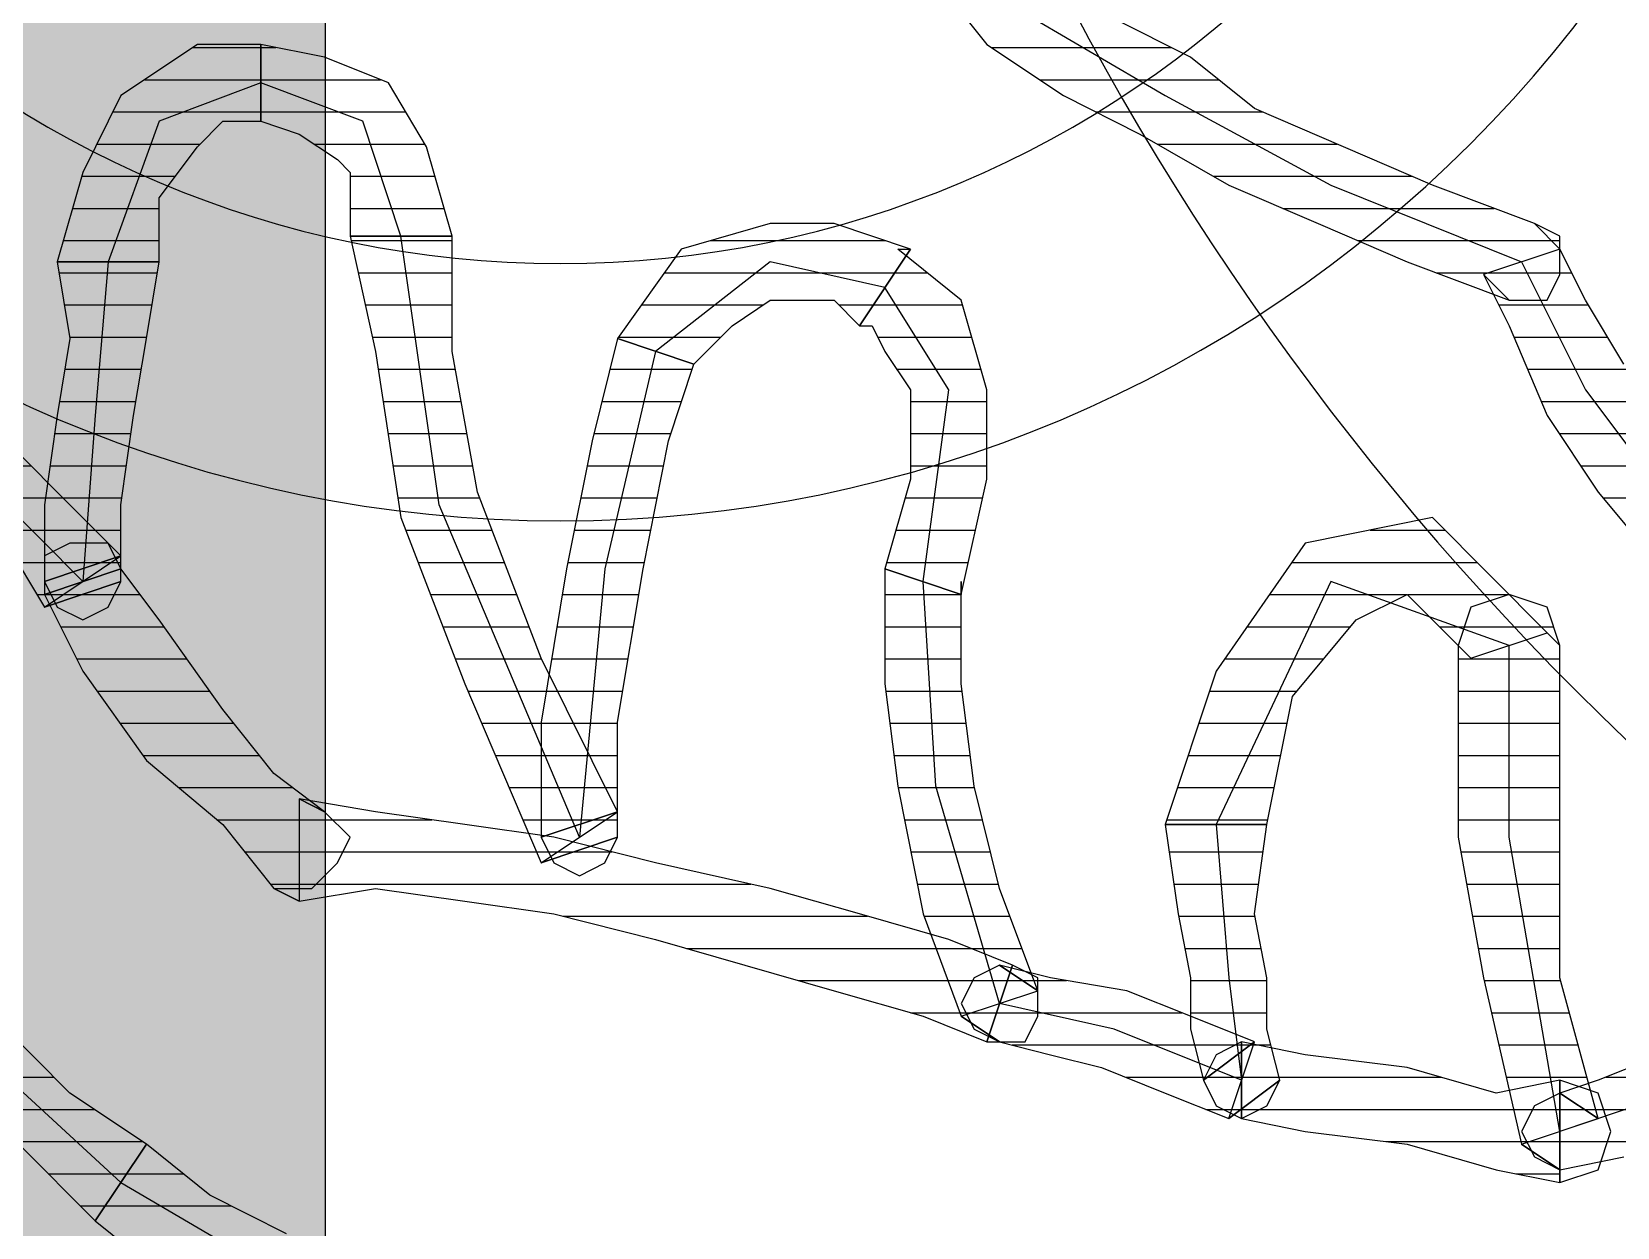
# Model space of a CAD drawing. Header units: millimetres. Extents: x 33350 to 35310, y -217097 to -211540.
# Drawn here: x 34411.36 to 34417.52, y -214543.74 to -214539.09 of the extents above; entities that cross this region are included whole.
import ezdxf

# ---------------------------------------------------------------- set-up
doc = ezdxf.new("R2010")
doc.units = ezdxf.units.MM
doc.header["$LTSCALE"] = 60
doc.header["$MEASUREMENT"] = 0
for name, color, linetype in [('OC-Mutfak_Ekipman', 252, 'Continuous'), ('OC-Tretuar', 70, 'Continuous'), ('TEFRIŞ', 223, 'Continuous')]:
    doc.layers.add(name, color=color, linetype=linetype)
pattern_1 = [(360, (-5108.51305, -673.59423), (1e-16, 0.125), [25])]

# ---------------------------------------------------------------- blocks, each defined once
blk = doc.blocks.new('rt45')
at = {"layer": 'OC-Tretuar'}
h = blk.add_hatch(color=7, dxfattribs=at)
h.dxf.hatch_style = 1
h.paths.add_polyline_path([(33848.6896, -214253.0429, 0.414214), (33849.6896, -214254.0429, 0.414214), (33850.6896, -214253.0429), (33850.6896, -214055.0429, 0.414214), (33849.6896, -214054.0429, 0.414214), (33848.6896, -214055.0429)])
h.paths.add_polyline_path([(33840.6896, -214253.0429, 0.414214), (33841.6896, -214254.0429, 0.414214), (33842.6896, -214253.0429), (33842.6896, -214055.0429, 0.414214), (33841.6896, -214054.0429, 0.414214), (33840.6896, -214055.0429)])
h.paths.add_polyline_path([(33832.6896, -214253.0429, 0.414214), (33833.6896, -214254.0429, 0.414214), (33834.6896, -214253.0429), (33834.6896, -214055.0429, 0.414214), (33833.6896, -214054.0429, 0.414214), (33832.6896, -214055.0429)])
h.paths.add_polyline_path([(33826.6896, -214055.0429, 0.414214), (33825.6896, -214054.0429, 0.414214), (33824.6896, -214055.0429), (33824.6896, -214253.0429, 0.414214), (33825.6896, -214254.0429, 0.414214), (33826.6896, -214253.0429)])
h.paths.add_polyline_path([(33816.6896, -214253.0429, 0.414214), (33817.6896, -214254.0429, 0.414214), (33818.6896, -214253.0429), (33818.6896, -214055.0429, 0.414214), (33817.6896, -214054.0429, 0.414214), (33816.6896, -214055.0429)])
at = {"layer": 'OC-Mutfak_Ekipman'}
blk.add_line((33834.6896, -214253.0429), (33834.6896, -214055.0429), dxfattribs=at)
blk = doc.blocks.new('by')
at = {"ltscale": 30}
h = blk.add_hatch(dxfattribs=at)
h.set_pattern_fill('DC_LINES', color=256, scale=0.1, style=0)
h.set_pattern_definition(pattern_1)
edge = h.paths.add_edge_path(flags=0)
edge.add_line((6359.6404, 2244.8748), (6359.5905, 2244.8748))
edge.add_line((6359.5905, 2244.8748), (6359.3933, 2244.7258))
edge.add_line((6359.3933, 2244.7258), (6359.2448, 2244.6265))
edge.add_line((6359.2448, 2244.6265), (6358.8982, 2244.4279))
edge.add_line((6358.8982, 2244.4279), (6358.5525, 2244.2788))
edge.add_line((6358.5525, 2244.2788), (6358.2058, 2244.0802))
edge.add_line((6358.2058, 2244.0802), (6357.8591, 2243.8814))
edge.add_line((6357.8591, 2243.8814), (6357.5622, 2243.7324))
edge.add_line((6357.5622, 2243.7324), (6357.3152, 2243.5337))
edge.add_line((6357.3152, 2243.5337), (6357.1169, 2243.8317))
edge.add_line((6357.1169, 2243.8317), (6357.365, 2244.0304))
edge.add_line((6357.365, 2244.0304), (6357.7605, 2244.1795))
edge.add_line((6357.7605, 2244.1795), (6358.1072, 2244.3781))
edge.add_line((6358.1072, 2244.3781), (6358.4529, 2244.5769))
edge.add_line((6358.4529, 2244.5769), (6358.7995, 2244.7258))
edge.add_line((6358.7995, 2244.7258), (6359.0466, 2244.9246))
edge.add_line((6359.0466, 2244.9246), (6359.2937, 2245.0239))
edge.add_line((6359.2937, 2245.0239), (6359.3933, 2245.0736))
edge.add_line((6359.3933, 2245.0736), (6359.3435, 2245.0736))
h = blk.add_hatch(dxfattribs=at)
h.set_pattern_fill('DC_LINES', color=256, scale=0.1, style=0)
h.set_pattern_definition(pattern_1)
edge = h.paths.add_edge_path(flags=0)
edge.add_line((6357.3152, 2243.5337), (6357.0183, 2243.335))
edge.add_line((6357.0183, 2243.335), (6356.7214, 2243.0369))
edge.add_line((6356.7214, 2243.0369), (6356.4245, 2242.6395))
edge.add_line((6356.4245, 2242.6395), (6356.0779, 2242.2422))
edge.add_line((6356.0779, 2242.2422), (6355.7322, 2241.8447))
edge.add_line((6355.7322, 2241.8447), (6355.3855, 2241.497))
edge.add_line((6355.3855, 2241.497), (6355.1384, 2241.2487))
edge.add_line((6355.1384, 2241.2487), (6354.99, 2241.0499))
edge.add_line((6354.99, 2241.0499), (6354.7917, 2241.348))
edge.add_line((6354.7917, 2241.348), (6354.9402, 2241.4473))
edge.add_line((6354.9402, 2241.4473), (6355.1872, 2241.6958))
edge.add_line((6355.1872, 2241.6958), (6355.4353, 2242.0435))
edge.add_line((6355.4353, 2242.0435), (6355.781, 2242.4409))
edge.add_line((6355.781, 2242.4409), (6356.1277, 2242.8383))
edge.add_line((6356.1277, 2242.8383), (6356.5232, 2243.2356))
edge.add_line((6356.5232, 2243.2356), (6356.82, 2243.5337))
edge.add_line((6356.82, 2243.5337), (6357.1169, 2243.8317))
h = blk.add_hatch(dxfattribs=at)
h.set_pattern_fill('DC_LINES', color=256, scale=0.1, style=0)
h.set_pattern_definition(pattern_1)
edge = h.paths.add_edge_path(flags=0)
edge.add_line((6361.57, 2243.4343), (6361.8171, 2243.484))
edge.add_line((6361.8171, 2243.484), (6362.2136, 2243.5337))
edge.add_line((6362.2136, 2243.5337), (6362.5593, 2243.6331))
edge.add_line((6362.5593, 2243.6331), (6362.8064, 2243.6827))
edge.add_line((6362.8064, 2243.6827), (6362.8064, 2243.2854))
edge.add_line((6362.8064, 2243.2854), (6362.5593, 2243.335))
edge.add_line((6362.5593, 2243.335), (6362.2136, 2243.2356))
edge.add_line((6362.2136, 2243.2356), (6361.8171, 2243.186))
edge.add_line((6361.8171, 2243.186), (6361.57, 2243.1362))
h = blk.add_hatch(dxfattribs=at)
h.set_pattern_fill('DC_LINES', color=256, scale=0.1, style=0)
h.set_pattern_definition(pattern_1)
edge = h.paths.add_edge_path(flags=0)
edge.add_line((6362.6579, 2243.5337), (6362.8064, 2243.6331))
edge.add_line((6362.8064, 2243.6331), (6363.0544, 2243.5833))
edge.add_line((6363.0544, 2243.5833), (6363.3015, 2243.484))
edge.add_line((6363.3015, 2243.484), (6363.4997, 2243.3847))
edge.add_line((6363.4997, 2243.3847), (6363.7468, 2243.2356))
edge.add_line((6363.7468, 2243.2356), (6363.6482, 2242.9376))
edge.add_line((6363.6482, 2242.9376), (6363.4001, 2243.0866))
edge.add_line((6363.4001, 2243.0866), (6363.2029, 2243.186))
edge.add_line((6363.2029, 2243.186), (6362.9548, 2243.2854))
edge.add_line((6362.9548, 2243.2854), (6362.8064, 2243.335))
edge.add_line((6362.8064, 2243.335), (6362.9548, 2243.4343))
edge.add_line((6362.9548, 2243.4343), (6362.8064, 2243.335))
edge.add_line((6362.8064, 2243.335), (6362.7077, 2243.3847))
edge.add_line((6362.7077, 2243.3847), (6362.6579, 2243.484))
edge.add_line((6362.6579, 2243.484), (6362.7077, 2243.5833))
edge.add_line((6362.7077, 2243.5833), (6362.8064, 2243.6331))
h = blk.add_hatch(dxfattribs=at)
h.set_pattern_fill('DC_LINES', color=256, scale=0.1, style=0)
h.set_pattern_definition(pattern_1)
edge = h.paths.add_edge_path(flags=0)
edge.add_line((6362.4607, 2241.6461), (6362.4109, 2241.5964))
edge.add_line((6362.4109, 2241.5964), (6362.4109, 2241.8944))
edge.add_line((6362.4109, 2241.8944), (6362.4109, 2242.3415))
edge.add_line((6362.4109, 2242.3415), (6362.5095, 2242.888))
edge.add_line((6362.5095, 2242.888), (6362.6579, 2243.5337))
edge.add_line((6362.6579, 2243.5337), (6362.9548, 2243.4343))
edge.add_line((6362.9548, 2243.4343), (6362.8064, 2242.888))
edge.add_line((6362.8064, 2242.888), (6362.8064, 2242.3415))
edge.add_line((6362.8064, 2242.3415), (6362.8064, 2241.8944))
edge.add_line((6362.8064, 2241.8944), (6362.8064, 2241.5964))
edge.add_line((6362.8064, 2241.5964), (6362.7575, 2241.5468))
edge.add_line((6362.7575, 2241.5468), (6362.8064, 2241.5964))
edge.add_line((6362.8064, 2241.5964), (6362.7575, 2241.4473))
edge.add_line((6362.7575, 2241.4473), (6362.6091, 2241.3977))
edge.add_line((6362.6091, 2241.3977), (6362.4607, 2241.4473))
edge.add_line((6362.4607, 2241.4473), (6362.4109, 2241.5964))
h = blk.add_hatch(dxfattribs=at)
h.set_pattern_fill('DC_LINES', color=256, scale=0.1, style=0)
h.set_pattern_definition(pattern_1)
edge = h.paths.add_edge_path(flags=0)
edge.add_line((6360.4812, 2243.0369), (6360.6296, 2243.1362))
edge.add_line((6360.6296, 2243.1362), (6360.8279, 2243.186))
edge.add_line((6360.8279, 2243.186), (6361.0261, 2243.2356))
edge.add_line((6361.0261, 2243.2356), (6361.2732, 2243.335))
edge.add_line((6361.2732, 2243.335), (6361.5202, 2243.4343))
edge.add_line((6361.5202, 2243.4343), (6361.6198, 2243.1362))
edge.add_line((6361.6198, 2243.1362), (6361.3718, 2243.0369))
edge.add_line((6361.3718, 2243.0369), (6361.1247, 2242.9376))
edge.add_line((6361.1247, 2242.9376), (6360.8279, 2242.888))
edge.add_line((6360.8279, 2242.888), (6360.6296, 2242.8383))
edge.add_line((6360.6296, 2242.8383), (6360.778, 2242.9376))
edge.add_line((6360.778, 2242.9376), (6360.6296, 2242.8383))
edge.add_line((6360.6296, 2242.8383), (6360.531, 2242.888))
edge.add_line((6360.531, 2242.888), (6360.4812, 2242.9873))
edge.add_line((6360.4812, 2242.9873), (6360.531, 2243.0866))
edge.add_line((6360.531, 2243.0866), (6360.6296, 2243.1362))
h = blk.add_hatch(dxfattribs=at)
h.set_pattern_fill('DC_LINES', color=256, scale=0.1, style=0)
h.set_pattern_definition(pattern_1)
edge = h.paths.add_edge_path(flags=0)
edge.add_line((6361.5202, 2243.4343), (6361.7185, 2243.2854))
edge.add_line((6361.7185, 2243.2854), (6361.6687, 2243.0866))
edge.add_line((6361.6687, 2243.0866), (6361.6687, 2242.888))
edge.add_line((6361.6687, 2242.888), (6361.6198, 2242.6395))
edge.add_line((6361.6198, 2242.6395), (6361.6687, 2242.2918))
edge.add_line((6361.6687, 2242.2918), (6361.2732, 2242.2918))
edge.add_line((6361.2732, 2242.2918), (6361.323, 2242.6395))
edge.add_line((6361.323, 2242.6395), (6361.3718, 2242.888))
edge.add_line((6361.3718, 2242.888), (6361.3718, 2243.0866))
edge.add_line((6361.3718, 2243.0866), (6361.4216, 2243.2854))
edge.add_line((6361.4216, 2243.2854), (6361.6198, 2243.1362))
edge.add_line((6361.6198, 2243.1362), (6361.4216, 2243.2854))
edge.add_line((6361.4216, 2243.2854), (6361.4714, 2243.3847))
edge.add_line((6361.4714, 2243.3847), (6361.57, 2243.4343))
edge.add_line((6361.57, 2243.4343), (6361.6687, 2243.3847))
edge.add_line((6361.6687, 2243.3847), (6361.7185, 2243.2854))
h = blk.add_hatch(dxfattribs=at)
h.set_pattern_fill('DC_LINES', color=256, scale=0.1, style=0)
h.set_pattern_definition(pattern_1)
edge = h.paths.add_edge_path(flags=0)
edge.add_line((6360.6794, 2242.8383), (6360.4323, 2242.7389))
edge.add_line((6360.4323, 2242.7389), (6360.0857, 2242.6395))
edge.add_line((6360.0857, 2242.6395), (6359.739, 2242.5402))
edge.add_line((6359.739, 2242.5402), (6359.2937, 2242.4409))
edge.add_line((6359.2937, 2242.4409), (6358.8982, 2242.3415))
edge.add_line((6358.8982, 2242.3415), (6358.5525, 2242.2918))
edge.add_line((6358.5525, 2242.2918), (6358.2058, 2242.2422))
edge.add_line((6358.2058, 2242.2422), (6357.9089, 2242.1925))
edge.add_line((6357.9089, 2242.1925), (6357.9089, 2242.5899))
edge.add_line((6357.9089, 2242.5899), (6358.2058, 2242.5402))
edge.add_line((6358.2058, 2242.5402), (6358.5525, 2242.5899))
edge.add_line((6358.5525, 2242.5899), (6358.8982, 2242.6395))
edge.add_line((6358.8982, 2242.6395), (6359.2937, 2242.7389))
edge.add_line((6359.2937, 2242.7389), (6359.6404, 2242.8383))
edge.add_line((6359.6404, 2242.8383), (6359.987, 2242.9376))
edge.add_line((6359.987, 2242.9376), (6360.3327, 2243.0369))
edge.add_line((6360.3327, 2243.0369), (6360.5808, 2243.1362))
h = blk.add_hatch(dxfattribs=at)
h.set_pattern_fill('DC_LINES', color=256, scale=0.1, style=0)
h.set_pattern_definition(pattern_1)
edge = h.paths.add_edge_path(flags=0)
edge.add_line((6360.1843, 2241.2984), (6360.1843, 2241.348))
edge.add_line((6360.1843, 2241.348), (6360.1843, 2241.7454))
edge.add_line((6360.1843, 2241.7454), (6360.2341, 2242.1428))
edge.add_line((6360.2341, 2242.1428), (6360.3327, 2242.6395))
edge.add_line((6360.3327, 2242.6395), (6360.4812, 2243.0369))
edge.add_line((6360.4812, 2243.0369), (6360.778, 2242.9376))
edge.add_line((6360.778, 2242.9376), (6360.6296, 2242.5402))
edge.add_line((6360.6296, 2242.5402), (6360.531, 2242.1428))
edge.add_line((6360.531, 2242.1428), (6360.4812, 2241.7454))
edge.add_line((6360.4812, 2241.7454), (6360.4812, 2241.348))
edge.add_line((6360.4812, 2241.348), (6360.4812, 2241.3977))
h = blk.add_hatch(dxfattribs=at)
h.set_pattern_fill('DC_LINES', color=256, scale=0.1, style=0)
h.set_pattern_definition(pattern_1)
edge = h.paths.add_edge_path(flags=0)
edge.add_line((6357.9089, 2242.1925), (6358.0075, 2242.2422))
edge.add_line((6358.0075, 2242.2422), (6357.8103, 2242.0932))
edge.add_line((6357.8103, 2242.0932), (6357.612, 2241.8447))
edge.add_line((6357.612, 2241.8447), (6357.365, 2241.497))
edge.add_line((6357.365, 2241.497), (6357.2165, 2241.2984))
edge.add_line((6357.2165, 2241.2984), (6356.9197, 2241.3977))
edge.add_line((6356.9197, 2241.3977), (6357.0681, 2241.6958))
edge.add_line((6357.0681, 2241.6958), (6357.3152, 2242.0435))
edge.add_line((6357.3152, 2242.0435), (6357.612, 2242.2918))
edge.add_line((6357.612, 2242.2918), (6357.8103, 2242.5402))
edge.add_line((6357.8103, 2242.5402), (6357.9089, 2242.5899))
edge.add_line((6357.9089, 2242.5899), (6357.8103, 2242.5402))
edge.add_line((6357.8103, 2242.5402), (6357.9587, 2242.5402))
edge.add_line((6357.9587, 2242.5402), (6358.0573, 2242.4409))
edge.add_line((6358.0573, 2242.4409), (6358.1072, 2242.3415))
edge.add_line((6358.1072, 2242.3415), (6358.0075, 2242.2422))
h = blk.add_hatch(dxfattribs=at)
h.set_pattern_fill('DC_LINES', color=256, scale=0.1, style=0)
h.set_pattern_definition(pattern_1)
edge = h.paths.add_edge_path(flags=0)
edge.add_line((6358.8484, 2242.4409), (6359.1452, 2242.3415))
edge.add_line((6359.1452, 2242.3415), (6359.1452, 2241.8944))
edge.add_line((6359.1452, 2241.8944), (6359.2448, 2241.2984))
edge.add_line((6359.2448, 2241.2984), (6359.3435, 2240.8016))
edge.add_line((6359.3435, 2240.8016), (6359.4421, 2240.5036))
edge.add_line((6359.4421, 2240.5036), (6359.1452, 2240.4043))
edge.add_line((6359.1452, 2240.4043), (6359.0466, 2240.8016))
edge.add_line((6359.0466, 2240.8016), (6358.948, 2241.2984))
edge.add_line((6358.948, 2241.2984), (6358.8484, 2241.8944))
edge.add_line((6358.8484, 2241.8944), (6358.8484, 2242.3415))
edge.add_line((6358.8484, 2242.3415), (6359.1452, 2242.2422))
edge.add_line((6359.1452, 2242.2422), (6358.8484, 2242.3415))
edge.add_line((6358.8484, 2242.3415), (6358.8982, 2242.4409))
edge.add_line((6358.8982, 2242.4409), (6358.9978, 2242.4906))
edge.add_line((6358.9978, 2242.4906), (6359.0964, 2242.4409))
edge.add_line((6359.0964, 2242.4409), (6359.1452, 2242.3415))
h = blk.add_hatch(dxfattribs=at)
h.set_pattern_fill('DC_LINES', color=256, scale=0.1, style=0)
h.set_pattern_definition(pattern_1)
edge = h.paths.add_edge_path(flags=0)
edge.add_line((6358.1072, 2240.0069), (6358.2058, 2240.4539))
edge.add_line((6358.2058, 2240.4539), (6358.3044, 2241.0997))
edge.add_line((6358.3044, 2241.0997), (6358.5525, 2241.7454))
edge.add_line((6358.5525, 2241.7454), (6358.8484, 2242.4409))
edge.add_line((6358.8484, 2242.4409), (6359.1452, 2242.2422))
edge.add_line((6359.1452, 2242.2422), (6358.8484, 2241.6461))
edge.add_line((6358.8484, 2241.6461), (6358.6013, 2241.0003))
edge.add_line((6358.6013, 2241.0003), (6358.5027, 2240.4539))
edge.add_line((6358.5027, 2240.4539), (6358.5027, 2240.0069))
h = blk.add_hatch(dxfattribs=at)
h.set_pattern_fill('DC_LINES', color=256, scale=0.1, style=0)
h.set_pattern_definition(pattern_1)
edge = h.paths.add_edge_path(flags=0)
edge.add_line((6364.489, 2242.3912), (6364.489, 2242.0932))
edge.add_line((6364.489, 2242.0932), (6364.2419, 2241.8944))
edge.add_line((6364.2419, 2241.8944), (6363.9939, 2241.6958))
edge.add_line((6363.9939, 2241.6958), (6363.697, 2241.4473))
edge.add_line((6363.697, 2241.4473), (6363.4997, 2241.0997))
edge.add_line((6363.4997, 2241.0997), (6363.2517, 2240.8016))
edge.add_line((6363.2517, 2240.8016), (6363.0544, 2240.5036))
edge.add_line((6363.0544, 2240.5036), (6362.906, 2240.2552))
edge.add_line((6362.906, 2240.2552), (6362.8064, 2240.0565))
edge.add_line((6362.8064, 2240.0565), (6362.5095, 2240.1558))
edge.add_line((6362.5095, 2240.1558), (6362.6091, 2240.3546))
edge.add_line((6362.6091, 2240.3546), (6362.7575, 2240.7023))
edge.add_line((6362.7575, 2240.7023), (6362.9548, 2241.0003))
edge.add_line((6362.9548, 2241.0003), (6363.2029, 2241.2984))
edge.add_line((6363.2029, 2241.2984), (6363.4997, 2241.6461))
edge.add_line((6363.4997, 2241.6461), (6363.7966, 2241.8944))
edge.add_line((6363.7966, 2241.8944), (6364.0437, 2242.1925))
edge.add_line((6364.0437, 2242.1925), (6364.3904, 2242.3912))
edge.add_line((6364.3904, 2242.3912), (6364.3904, 2242.0932))
edge.add_line((6364.3904, 2242.0932), (6364.3904, 2242.3912))
edge.add_line((6364.3904, 2242.3912), (6364.5388, 2242.3912))
edge.add_line((6364.5388, 2242.3912), (6364.5876, 2242.2918))
edge.add_line((6364.5876, 2242.2918), (6364.5876, 2242.1428))
edge.add_line((6364.5876, 2242.1428), (6364.489, 2242.0932))
h = blk.add_hatch(dxfattribs=at)
h.set_pattern_fill('DC_LINES', color=256, scale=0.1, style=0)
h.set_pattern_definition(pattern_1)
edge = h.paths.add_edge_path(flags=0)
edge.add_line((6361.6687, 2242.2918), (6361.7683, 2241.7951))
edge.add_line((6361.7683, 2241.7951), (6362.0154, 2241.497))
edge.add_line((6362.0154, 2241.497), (6362.2136, 2241.3977))
edge.add_line((6362.2136, 2241.3977), (6362.4607, 2241.6461))
edge.add_line((6362.4607, 2241.6461), (6362.7575, 2241.5468))
edge.add_line((6362.7575, 2241.5468), (6362.3122, 2241.0997))
edge.add_line((6362.3122, 2241.0997), (6361.8171, 2241.199))
edge.add_line((6361.8171, 2241.199), (6361.4714, 2241.6958))
edge.add_line((6361.4714, 2241.6958), (6361.2732, 2242.2918))
h = blk.add_hatch(dxfattribs=at)
h.set_pattern_fill('DC_LINES', color=256, scale=0.1, style=0)
h.set_pattern_definition(pattern_1)
edge = h.paths.add_edge_path(flags=0)
edge.add_line((6354.7917, 2240.3048), (6355.0886, 2240.3048))
edge.add_line((6355.0886, 2240.3048), (6355.3855, 2240.3546))
edge.add_line((6355.3855, 2240.3546), (6355.6325, 2240.4539))
edge.add_line((6355.6325, 2240.4539), (6355.9792, 2240.6029))
edge.add_line((6355.9792, 2240.6029), (6356.2263, 2240.8016))
edge.add_line((6356.2263, 2240.8016), (6356.5232, 2241.0499))
edge.add_line((6356.5232, 2241.0499), (6356.7712, 2241.199))
edge.add_line((6356.7712, 2241.199), (6356.9197, 2241.4473))
edge.add_line((6356.9197, 2241.4473), (6357.2165, 2241.2487))
edge.add_line((6357.2165, 2241.2487), (6356.9685, 2241.0003))
edge.add_line((6356.9685, 2241.0003), (6356.7214, 2240.7519))
edge.add_line((6356.7214, 2240.7519), (6356.4245, 2240.5036))
edge.add_line((6356.4245, 2240.5036), (6356.0779, 2240.3048))
edge.add_line((6356.0779, 2240.3048), (6355.7322, 2240.1558))
edge.add_line((6355.7322, 2240.1558), (6355.3855, 2240.0565))
edge.add_line((6355.3855, 2240.0565), (6355.0886, 2240.0069))
edge.add_line((6355.0886, 2240.0069), (6354.7917, 2240.0069))
h = blk.add_hatch(dxfattribs=at)
h.set_pattern_fill('DC_LINES', color=256, scale=0.1, style=0)
h.set_pattern_definition(pattern_1)
edge = h.paths.add_edge_path(flags=0)
edge.add_line((6356.9197, 2241.4473), (6357.2165, 2241.348))
edge.add_line((6357.2165, 2241.348), (6357.2165, 2241.0499))
edge.add_line((6357.2165, 2241.0499), (6357.2654, 2240.7023))
edge.add_line((6357.2654, 2240.7023), (6357.3152, 2240.4043))
edge.add_line((6357.3152, 2240.4043), (6357.365, 2240.1062))
edge.add_line((6357.365, 2240.1062), (6356.9685, 2240.1062))
edge.add_line((6356.9685, 2240.1062), (6357.0183, 2240.4043))
edge.add_line((6357.0183, 2240.4043), (6356.9685, 2240.7023))
edge.add_line((6356.9685, 2240.7023), (6356.9197, 2241.0499))
edge.add_line((6356.9197, 2241.0499), (6356.9197, 2241.348))
edge.add_line((6356.9197, 2241.348), (6357.2165, 2241.2487))
edge.add_line((6357.2165, 2241.2487), (6356.9197, 2241.348))
edge.add_line((6356.9197, 2241.348), (6356.9685, 2241.4473))
edge.add_line((6356.9685, 2241.4473), (6357.0681, 2241.497))
edge.add_line((6357.0681, 2241.497), (6357.1667, 2241.4473))
edge.add_line((6357.1667, 2241.4473), (6357.2165, 2241.348))
h = blk.add_hatch(dxfattribs=at)
h.set_pattern_fill('DC_LINES', color=256, scale=0.1, style=0)
h.set_pattern_definition(pattern_1)
edge = h.paths.add_edge_path(flags=0)
edge.add_line((6357.2165, 2241.2984), (6357.1667, 2241.199))
edge.add_line((6357.1667, 2241.199), (6357.0183, 2241.199))
edge.add_line((6357.0183, 2241.199), (6356.9197, 2241.2487))
edge.add_line((6356.9197, 2241.2487), (6356.9197, 2241.3977))
h = blk.add_hatch(dxfattribs=at)
h.set_pattern_fill('DC_LINES', color=256, scale=0.1, style=0)
h.set_pattern_definition(pattern_1)
edge = h.paths.add_edge_path(flags=0)
edge.add_line((6360.0857, 2240.3546), (6360.1355, 2240.3546))
edge.add_line((6360.1355, 2240.3546), (6360.1843, 2240.4539))
edge.add_line((6360.1843, 2240.4539), (6360.2839, 2240.6029))
edge.add_line((6360.2839, 2240.6029), (6360.2839, 2240.9506))
edge.add_line((6360.2839, 2240.9506), (6360.1843, 2241.2984))
edge.add_line((6360.1843, 2241.2984), (6360.4812, 2241.3977))
edge.add_line((6360.4812, 2241.3977), (6360.5808, 2240.9506))
edge.add_line((6360.5808, 2240.9506), (6360.5808, 2240.6029))
edge.add_line((6360.5808, 2240.6029), (6360.4812, 2240.2552))
edge.add_line((6360.4812, 2240.2552), (6360.2341, 2240.0565))
edge.add_line((6360.2341, 2240.0565), (6360.2839, 2240.0565))
h = blk.add_hatch(dxfattribs=at)
h.set_pattern_fill('DC_LINES', color=256, scale=0.1, style=0)
h.set_pattern_definition(pattern_1)
edge = h.paths.add_edge_path(flags=0)
edge.add_line((6359.4421, 2240.5036), (6359.5905, 2240.3546))
edge.add_line((6359.5905, 2240.3546), (6359.739, 2240.2552))
edge.add_line((6359.739, 2240.2552), (6359.987, 2240.2552))
edge.add_line((6359.987, 2240.2552), (6360.0857, 2240.3546))
edge.add_line((6360.0857, 2240.3546), (6360.2839, 2240.0565))
edge.add_line((6360.2839, 2240.0565), (6359.987, 2239.9572))
edge.add_line((6359.987, 2239.9572), (6359.739, 2239.9572))
edge.add_line((6359.739, 2239.9572), (6359.3933, 2240.0565))
edge.add_line((6359.3933, 2240.0565), (6359.1452, 2240.4043))
h = blk.add_hatch(dxfattribs=at)
h.set_pattern_fill('DC_LINES', color=256, scale=0.1, style=0)
h.set_pattern_definition(pattern_1)
edge = h.paths.add_edge_path(flags=0)
edge.add_line((6362.8064, 2240.0565), (6362.7077, 2239.9572))
edge.add_line((6362.7077, 2239.9572), (6362.3122, 2239.8081))
edge.add_line((6362.3122, 2239.8081), (6361.9655, 2239.6591))
edge.add_line((6361.9655, 2239.6591), (6361.6198, 2239.5101))
edge.add_line((6361.6198, 2239.5101), (6361.3718, 2239.3114))
edge.add_line((6361.3718, 2239.3114), (6361.0749, 2239.1624))
edge.add_line((6361.0749, 2239.1624), (6360.778, 2238.9637))
edge.add_line((6360.778, 2238.9637), (6360.5808, 2238.8147))
edge.add_line((6360.5808, 2238.8147), (6360.3825, 2238.616))
edge.add_line((6360.3825, 2238.616), (6360.1843, 2238.8147))
edge.add_line((6360.1843, 2238.8147), (6360.3825, 2239.0133))
edge.add_line((6360.3825, 2239.0133), (6360.5808, 2239.2617))
edge.add_line((6360.5808, 2239.2617), (6360.8777, 2239.4604))
edge.add_line((6360.8777, 2239.4604), (6361.1745, 2239.6095))
edge.add_line((6361.1745, 2239.6095), (6361.5202, 2239.8081))
edge.add_line((6361.5202, 2239.8081), (6361.8669, 2239.9572))
edge.add_line((6361.8669, 2239.9572), (6362.2136, 2240.1062))
edge.add_line((6362.2136, 2240.1062), (6362.6091, 2240.2552))
edge.add_line((6362.6091, 2240.2552), (6362.5095, 2240.1558))
edge.add_line((6362.5095, 2240.1558), (6362.6091, 2240.2552))
edge.add_line((6362.6091, 2240.2552), (6362.7575, 2240.2552))
edge.add_line((6362.7575, 2240.2552), (6362.8064, 2240.1558))
edge.add_line((6362.8064, 2240.1558), (6362.8064, 2240.0069))
edge.add_line((6362.8064, 2240.0069), (6362.7077, 2239.9572))
h = blk.add_hatch(dxfattribs=at)
h.set_pattern_fill('DC_LINES', color=256, scale=0.1, style=0)
h.set_pattern_definition(pattern_1)
edge = h.paths.add_edge_path(flags=0)
edge.add_line((6357.365, 2240.1062), (6357.365, 2239.8577))
edge.add_line((6357.365, 2239.8577), (6357.5134, 2239.6591))
edge.add_line((6357.5134, 2239.6591), (6357.612, 2239.5598))
edge.add_line((6357.612, 2239.5598), (6357.7605, 2239.5598))
edge.add_line((6357.7605, 2239.5598), (6357.7605, 2239.2617))
edge.add_line((6357.7605, 2239.2617), (6357.5134, 2239.2617))
edge.add_line((6357.5134, 2239.2617), (6357.2165, 2239.4604))
edge.add_line((6357.2165, 2239.4604), (6357.0681, 2239.7584))
edge.add_line((6357.0681, 2239.7584), (6356.9685, 2240.1062))
h = blk.add_hatch(dxfattribs=at)
h.set_pattern_fill('DC_LINES', color=256, scale=0.1, style=0)
h.set_pattern_definition(pattern_1)
edge = h.paths.add_edge_path(flags=0)
edge.add_line((6357.7605, 2239.5598), (6357.9089, 2239.6095))
edge.add_line((6357.9089, 2239.6095), (6358.0573, 2239.7088))
edge.add_line((6358.0573, 2239.7088), (6358.1072, 2239.7584))
edge.add_line((6358.1072, 2239.7584), (6358.1072, 2240.0069))
edge.add_line((6358.1072, 2240.0069), (6358.5027, 2240.0069))
edge.add_line((6358.5027, 2240.0069), (6358.403, 2239.6591))
edge.add_line((6358.403, 2239.6591), (6358.2556, 2239.4108))
edge.add_line((6358.2556, 2239.4108), (6358.0075, 2239.3114))
edge.add_line((6358.0075, 2239.3114), (6357.7605, 2239.2617))
for p, q in [((6357.1169, 2243.8317, -4.5045), (6357.365, 2244.0304, -4.5045)), ((6357.2165, 2243.6827, -4.5045), (6357.8103, 2244.0304, -4.5045)), ((6357.8591, 2243.8814, -4.5045), (6357.5622, 2243.7324, -4.5045)), ((6356.82, 2243.5337, -4.5045), (6357.1169, 2243.8317, -4.5045)), ((6357.1169, 2243.8317, -4.5045), (6357.1169, 2243.8317, -4.5045)), ((6357.1169, 2243.8317, -4.5045), (6357.3152, 2243.5337, -4.5045)), ((6357.3152, 2243.5337, -4.5045), (6357.1169, 2243.8317, -4.5045)), ((6357.5622, 2243.7324, -4.5045), (6357.3152, 2243.5337, -4.5045)), ((6356.6228, 2243.1362, -4.5045), (6357.2165, 2243.6827, -4.5045)), ((6362.5593, 2243.6331, -4.5045), (6362.8064, 2243.6827, -4.5045)), ((6362.8064, 2243.6827, -4.5045), (6362.8064, 2243.2854, -4.5045)), ((6362.8064, 2243.6827, -4.5045), (6362.9548, 2243.6331, -4.5045)), ((6362.8064, 2243.2854, -4.5045), (6362.8064, 2243.6827, -4.5045)), ((6362.8064, 2243.6827, -4.5045), (6362.8064, 2243.6827, -4.5045)), ((6362.2136, 2243.5337, -4.5045), (6362.5593, 2243.6331, -4.5045)), ((6362.6579, 2243.5337, -4.5045), (6362.8064, 2243.6331, -4.5045)), ((6362.8064, 2243.6331, -4.5045), (6362.6579, 2243.5337, -4.5045)), ((6362.7077, 2243.5833, -4.5045), (6362.8064, 2243.6331, -4.5045)), ((6362.8064, 2243.6331, -4.5045), (6363.0544, 2243.5833, -4.5045)), ((6362.9548, 2243.6331, -4.5045), (6363.0046, 2243.484, -4.5045)), ((6362.6579, 2243.484, -4.5045), (6362.7077, 2243.5833, -4.5045)), ((6357.3152, 2243.5337, -4.5045), (6357.0183, 2243.335, -4.5045)), ((6357.3152, 2243.5337, -4.5045), (6357.3152, 2243.5337, -4.5045)), ((6357.3152, 2243.5337, -4.5045), (6357.3152, 2243.5337, -4.5045)), ((6361.57, 2243.4343, -4.5045), (6361.8171, 2243.484, -4.5045)), ((6361.8171, 2243.484, -4.5045), (6362.2136, 2243.5337, -4.5045)), ((6362.5095, 2242.888, -4.5045), (6362.6579, 2243.5337, -4.5045)), ((6362.8064, 2243.484, -4.5045), (6362.6091, 2242.3415, -4.5045)), ((6362.6579, 2243.5337, -4.5045), (6362.9548, 2243.4343, -4.5045)), ((6362.6579, 2243.5337, -4.5045), (6362.6579, 2243.5337, -4.5045)), ((6362.7077, 2243.3847, -4.5045), (6362.6579, 2243.484, -4.5045)), ((6363.2517, 2243.335, -4.5045), (6362.8064, 2243.484, -4.5045)), ((6363.0046, 2243.484, -4.5045), (6362.9548, 2243.335, -4.5045)), ((6361.2732, 2243.335, -4.5045), (6361.5202, 2243.4343, -4.5045)), ((6361.4714, 2243.3847, -4.5045), (6361.57, 2243.4343, -4.5045)), ((6361.4714, 2243.3847, -4.5045), (6361.57, 2243.4343, -4.5045)), ((6361.5202, 2243.4343, -4.5045), (6361.7185, 2243.2854, -4.5045)), ((6361.7185, 2243.2854, -4.5045), (6361.5202, 2243.4343, -4.5045)), ((6361.5202, 2243.4343, -4.5045), (6361.5202, 2243.4343, -4.5045)), ((6361.5202, 2243.4343, -4.5045), (6361.6198, 2243.1362, -4.5045)), ((6361.57, 2243.4343, -4.5045), (6361.6687, 2243.3847, -4.5045)), ((6361.57, 2243.1362, -4.5045), (6361.57, 2243.4343, -4.5045)), ((6361.57, 2243.4343, -4.5045), (6361.57, 2243.4343, -4.5045)), ((6361.57, 2243.4343, -4.5045), (6361.57, 2243.1362, -4.5045)), ((6362.9548, 2243.4343, -4.5045), (6362.8064, 2242.888, -4.5045)), ((6362.8064, 2243.335, -4.5045), (6362.9548, 2243.4343, -4.5045)), ((6362.9548, 2243.4343, -4.5045), (6362.8064, 2243.335, -4.5045)), ((6361.4216, 2243.2854, -4.5045), (6361.4714, 2243.3847, -4.5045)), ((6361.4216, 2243.2854, -4.5045), (6361.4714, 2243.3847, -4.5045)), ((6361.6687, 2243.3847, -4.5045), (6361.7185, 2243.2854, -4.5045)), ((6362.8064, 2243.335, -4.5045), (6362.7077, 2243.3847, -4.5045)), ((6357.0183, 2243.335, -4.5045), (6356.7214, 2243.0369, -4.5045)), ((6361.0261, 2243.2356, -4.5045), (6361.2732, 2243.335, -4.5045)), ((6362.5593, 2243.335, -4.5045), (6362.2136, 2243.2356, -4.5045)), ((6362.8064, 2243.2854, -4.5045), (6362.5593, 2243.335, -4.5045)), ((6362.9548, 2243.2854, -4.5045), (6362.8064, 2243.335, -4.5045)), ((6362.9548, 2243.335, -4.5045), (6362.8064, 2243.2854, -4.5045)), ((6360.8279, 2243.186, -4.5045), (6361.0261, 2243.2356, -4.5045)), ((6361.57, 2243.2854, -4.5045), (6361.0749, 2243.0866, -4.5045)), ((6361.3718, 2243.0866, -4.5045), (6361.4216, 2243.2854, -4.5045)), ((6361.4216, 2243.2854, -4.5045), (6361.6198, 2243.1362, -4.5045)), ((6361.6198, 2243.1362, -4.5045), (6361.4216, 2243.2854, -4.5045)), ((6361.4714, 2243.186, -4.5045), (6361.4216, 2243.2854, -4.5045)), ((6361.5202, 2242.888, -4.5045), (6361.57, 2243.2854, -4.5045)), ((6361.57, 2243.2854, -4.5045), (6361.57, 2243.2854, -4.5045)), ((6361.7185, 2243.2854, -4.5045), (6361.6687, 2243.0866, -4.5045)), ((6362.2136, 2243.2356, -4.5045), (6361.8171, 2243.186, -4.5045)), ((6363.2029, 2243.186, -4.5045), (6362.9548, 2243.2854, -4.5045)), ((6360.6296, 2243.1362, -4.5045), (6360.8279, 2243.186, -4.5045)), ((6361.57, 2243.1362, -4.5045), (6361.4714, 2243.186, -4.5045)), ((6361.8171, 2243.186, -4.5045), (6361.57, 2243.1362, -4.5045)), ((6360.3327, 2243.0369, -4.5045), (6360.5808, 2243.1362, -4.5045)), ((6360.4812, 2243.0369, -4.5045), (6360.6296, 2243.1362, -4.5045)), ((6360.6296, 2243.1362, -4.5045), (6360.4812, 2243.0369, -4.5045)), ((6360.531, 2243.0866, -4.5045), (6360.6296, 2243.1362, -4.5045)), ((6360.5808, 2243.1362, -4.5045), (6360.7292, 2243.1362, -4.5045)), ((6360.6794, 2242.8383, -4.5045), (6360.5808, 2243.1362, -4.5045)), ((6360.5808, 2243.1362, -4.5045), (6360.5808, 2243.1362, -4.5045)), ((6360.5808, 2243.1362, -4.5045), (6360.6794, 2242.8383, -4.5045)), ((6360.7292, 2243.1362, -4.5045), (6360.778, 2243.0369, -4.5045)), ((6361.6198, 2243.1362, -4.5045), (6361.3718, 2243.0369, -4.5045)), ((6361.57, 2243.1362, -4.5045), (6361.57, 2243.1362, -4.5045)), ((6360.4812, 2242.9873, -4.5045), (6360.531, 2243.0866, -4.5045)), ((6361.0749, 2243.0866, -4.5045), (6360.6296, 2242.9873, -4.5045)), ((6361.3718, 2242.888, -4.5045), (6361.3718, 2243.0866, -4.5045)), ((6361.6687, 2243.0866, -4.5045), (6361.6687, 2242.888, -4.5045)), ((6359.987, 2242.9376, -4.5045), (6360.3327, 2243.0369, -4.5045)), ((6360.3327, 2242.6395, -4.5045), (6360.4812, 2243.0369, -4.5045)), ((6360.6296, 2242.9873, -4.5045), (6360.3825, 2242.1428, -4.5045)), ((6360.4812, 2243.0369, -4.5045), (6360.778, 2242.9376, -4.5045)), ((6360.4812, 2243.0369, -4.5045), (6360.4812, 2243.0369, -4.5045)), ((6360.531, 2242.888, -4.5045), (6360.4812, 2242.9873, -4.5045)), ((6360.778, 2243.0369, -4.5045), (6360.778, 2242.888, -4.5045)), ((6361.3718, 2243.0369, -4.5045), (6361.1247, 2242.9376, -4.5045)), ((6359.6404, 2242.8383, -4.5045), (6359.987, 2242.9376, -4.5045)), ((6360.778, 2242.9376, -4.5045), (6360.6296, 2242.5402, -4.5045)), ((6360.6296, 2242.8383, -4.5045), (6360.778, 2242.9376, -4.5045)), ((6360.778, 2242.9376, -4.5045), (6360.6296, 2242.8383, -4.5045)), ((6361.1247, 2242.9376, -4.5045), (6360.8279, 2242.888, -4.5045)), ((6360.6296, 2242.8383, -4.5045), (6360.531, 2242.888, -4.5045)), ((6360.8279, 2242.888, -4.5045), (6360.6296, 2242.8383, -4.5045)), ((6360.778, 2242.888, -4.5045), (6360.6794, 2242.8383, -4.5045)), ((6361.323, 2242.6395, -4.5045), (6361.3718, 2242.888, -4.5045)), ((6361.4714, 2242.2918, -4.5045), (6361.5202, 2242.888, -4.5045)), ((6361.6687, 2242.888, -4.5045), (6361.6198, 2242.6395, -4.5045)), ((6362.4109, 2242.3415, -4.5045), (6362.5095, 2242.888, -4.5045)), ((6362.8064, 2242.888, -4.5045), (6362.8064, 2242.3415, -4.5045)), ((6359.2937, 2242.7389, -4.5045), (6359.6404, 2242.8383, -4.5045)), ((6360.6794, 2242.8383, -4.5045), (6360.4323, 2242.7389, -4.5045)), ((6360.6794, 2242.8383, -4.5045), (6360.6794, 2242.8383, -4.5045)), ((6358.8982, 2242.6395, -4.5045), (6359.2937, 2242.7389, -4.5045)), ((6360.4323, 2242.7389, -4.5045), (6360.0857, 2242.6395, -4.5045)), ((6358.5525, 2242.5899, -4.5045), (6358.8982, 2242.6395, -4.5045)), ((6360.0857, 2242.6395, -4.5045), (6359.739, 2242.5402, -4.5045)), ((6360.2341, 2242.1428, -4.5045), (6360.3327, 2242.6395, -4.5045)), ((6361.2732, 2242.2918, -4.5045), (6361.323, 2242.6395, -4.5045)), ((6361.6198, 2242.6395, -4.5045), (6361.6687, 2242.2918, -4.5045)), ((6357.8103, 2242.5402, -4.5045), (6357.9089, 2242.5899, -4.5045)), ((6357.9089, 2242.5899, -4.5045), (6357.8103, 2242.5402, -4.5045)), ((6357.9089, 2242.1925, -4.5045), (6357.9089, 2242.5899, -4.5045)), ((6357.9089, 2242.5899, -4.5045), (6358.2058, 2242.5402, -4.5045)), ((6358.2058, 2242.5402, -4.5045), (6358.5525, 2242.5899, -4.5045)), ((6357.612, 2242.2918, -4.5045), (6357.8103, 2242.5402, -4.5045)), ((6357.8103, 2242.5402, -4.5045), (6357.9587, 2242.5402, -4.5045)), ((6357.9587, 2242.5402, -4.5045), (6358.0573, 2242.4409, -4.5045)), ((6358.8982, 2242.4409, -4.5045), (6358.9978, 2242.4906, -4.5045)), ((6358.9978, 2242.4906, -4.5045), (6359.0964, 2242.4409, -4.5045)), ((6359.739, 2242.5402, -4.5045), (6359.2937, 2242.4409, -4.5045)), ((6360.6296, 2242.5402, -4.5045), (6360.531, 2242.1428, -4.5045)), ((6358.0573, 2242.4409, -4.5045), (6358.1072, 2242.3415, -4.5045)), ((6358.5525, 2241.7454, -4.5045), (6358.8484, 2242.4409, -4.5045)), ((6358.8484, 2242.4409, -4.5045), (6359.1452, 2242.3415, -4.5045)), ((6358.8484, 2242.3415, -4.5045), (6358.8982, 2242.4409, -4.5045)), ((6359.1452, 2242.3415, -4.5045), (6358.8484, 2242.4409, -4.5045)), ((6358.8484, 2242.4409, -4.5045), (6358.8484, 2242.4409, -4.5045)), ((6358.8484, 2242.4409, -4.5045), (6359.1452, 2242.2422, -4.5045)), ((6359.2937, 2242.4409, -4.5045), (6358.8982, 2242.3415, -4.5045)), ((6359.0964, 2242.4409, -4.5045), (6359.1452, 2242.3415, -4.5045)), ((6358.1072, 2242.3415, -4.5045), (6358.0075, 2242.2422, -4.5045)), ((6358.9978, 2242.3415, -4.5045), (6358.4529, 2241.0499, -4.5045)), ((6358.8982, 2242.3415, -4.5045), (6358.5525, 2242.2918, -4.5045)), ((6358.8484, 2241.8944, -4.5045), (6358.8484, 2242.3415, -4.5045)), ((6358.8484, 2242.3415, -4.5045), (6359.1452, 2242.2422, -4.5045)), ((6359.1452, 2242.2422, -4.5045), (6358.8484, 2242.3415, -4.5045)), ((6359.0964, 2241.2984, -4.5045), (6358.9978, 2242.3415, -4.5045)), ((6359.1452, 2242.3415, -4.5045), (6359.1452, 2241.8944, -4.5045)), ((6362.4109, 2241.8944, -4.5045), (6362.4109, 2242.3415, -4.5045)), ((6362.6091, 2242.3415, -4.5045), (6362.6091, 2241.5964, -4.5045)), ((6362.8064, 2242.3415, -4.5045), (6362.8064, 2241.8944, -4.5045)), ((6357.3152, 2242.0435, -4.5045), (6357.612, 2242.2918, -4.5045)), ((6358.5525, 2242.2918, -4.5045), (6358.2058, 2242.2422, -4.5045)), ((6361.4714, 2241.6958, -4.5045), (6361.2732, 2242.2918, -4.5045)), ((6361.2732, 2242.2918, -4.5045), (6361.2732, 2242.2918, -4.5045)), ((6361.2732, 2242.2918, -4.5045), (6361.6687, 2242.2918, -4.5045)), ((6361.6687, 2242.2918, -4.5045), (6361.2732, 2242.2918, -4.5045)), ((6361.9167, 2241.348, -4.5045), (6361.4714, 2242.2918, -4.5045)), ((6361.6687, 2242.2918, -4.5045), (6361.6687, 2242.2918, -4.5045)), ((6361.6687, 2242.2918, -4.5045), (6361.7683, 2241.7951, -4.5045)), ((6361.6687, 2242.2918, -4.5045), (6361.6687, 2242.2918, -4.5045)), ((6358.0075, 2242.2422, -4.5045), (6357.8103, 2242.0932, -4.5045)), ((6358.2058, 2242.2422, -4.5045), (6357.9089, 2242.1925, -4.5045)), ((6357.9089, 2242.1925, -4.5045), (6358.0075, 2242.2422, -4.5045)), ((6358.0075, 2242.2422, -4.5045), (6357.9089, 2242.1925, -4.5045)), ((6357.9089, 2242.1925, -4.5045), (6357.9089, 2242.1925, -4.5045)), ((6359.1452, 2242.2422, -4.5045), (6358.8484, 2241.6461, -4.5045)), ((6360.1843, 2241.7454, -4.5045), (6360.2341, 2242.1428, -4.5045)), ((6360.3825, 2242.1428, -4.5045), (6360.3327, 2241.348, -4.5045)), ((6360.531, 2242.1428, -4.5045), (6360.4812, 2241.7454, -4.5045)), ((6357.8103, 2242.0932, -4.5045), (6357.612, 2241.8447, -4.5045)), ((6357.0681, 2241.6958, -4.5045), (6357.3152, 2242.0435, -4.5045)), ((6358.948, 2241.2984, -4.5045), (6358.8484, 2241.8944, -4.5045)), ((6359.1452, 2241.8944, -4.5045), (6359.2448, 2241.2984, -4.5045)), ((6362.4109, 2241.5964, -4.5045), (6362.4109, 2241.8944, -4.5045)), ((6362.8064, 2241.8944, -4.5045), (6362.8064, 2241.5964, -4.5045)), ((6357.612, 2241.8447, -4.5045), (6357.365, 2241.497, -4.5045)), ((6361.7683, 2241.7951, -4.5045), (6362.0154, 2241.497, -4.5045)), ((6356.9197, 2241.3977, -4.5045), (6357.0681, 2241.6958, -4.5045)), ((6358.3044, 2241.0997, -4.5045), (6358.5525, 2241.7454, -4.5045)), ((6360.1843, 2241.348, -4.5045), (6360.1843, 2241.7454, -4.5045)), ((6360.4812, 2241.7454, -4.5045), (6360.4812, 2241.348, -4.5045)), ((6361.8171, 2241.199, -4.5045), (6361.4714, 2241.6958, -4.5045)), ((6358.8484, 2241.6461, -4.5045), (6358.6013, 2241.0003, -4.5045)), ((6362.2136, 2241.3977, -4.5045), (6362.4607, 2241.6461, -4.5045)), ((6362.4607, 2241.6461, -4.5045), (6362.4109, 2241.5964, -4.5045)), ((6362.4109, 2241.5964, -4.5045), (6362.4607, 2241.6461, -4.5045)), ((6362.4607, 2241.6461, -4.5045), (6362.7575, 2241.5468, -4.5045)), ((6362.4607, 2241.6461, -4.5045), (6362.4607, 2241.6461, -4.5045)), ((6362.6091, 2241.5964, -4.5045), (6361.9167, 2241.348, -4.5045)), ((6362.4607, 2241.4473, -4.5045), (6362.4109, 2241.5964, -4.5045)), ((6362.8064, 2241.5964, -4.5045), (6362.7575, 2241.5468, -4.5045)), ((6362.7575, 2241.5468, -4.5045), (6362.8064, 2241.5964, -4.5045)), ((6362.8064, 2241.5964, -4.5045), (6362.7575, 2241.4473, -4.5045)), ((6362.7575, 2241.5468, -4.5045), (6362.3122, 2241.0997, -4.5045)), ((6356.7712, 2241.199, -4.5045), (6356.9197, 2241.4473, -4.5045)), ((6356.9197, 2241.4473, -4.5045), (6357.2165, 2241.348, -4.5045)), ((6356.9197, 2241.348, -4.5045), (6356.9685, 2241.4473, -4.5045)), ((6357.2165, 2241.348, -4.5045), (6356.9197, 2241.4473, -4.5045)), ((6356.9197, 2241.4473, -4.5045), (6356.9197, 2241.4473, -4.5045)), ((6356.9197, 2241.4473, -4.5045), (6357.2165, 2241.2487, -4.5045)), ((6356.9685, 2241.4473, -4.5045), (6357.0681, 2241.497, -4.5045)), ((6357.0681, 2241.497, -4.5045), (6357.1667, 2241.4473, -4.5045)), ((6357.1667, 2241.4473, -4.5045), (6357.2165, 2241.348, -4.5045)), ((6357.365, 2241.497, -4.5045), (6357.2165, 2241.2984, -4.5045)), ((6362.0154, 2241.497, -4.5045), (6362.2136, 2241.3977, -4.5045)), ((6362.6091, 2241.3977, -4.5045), (6362.4607, 2241.4473, -4.5045)), ((6362.7575, 2241.4473, -4.5045), (6362.6091, 2241.3977, -4.5045)), ((6357.2165, 2241.2984, -4.5045), (6356.9197, 2241.3977, -4.5045)), ((6356.9197, 2241.2487, -4.5045), (6356.9197, 2241.3977, -4.5045)), ((6356.9197, 2241.3977, -4.5045), (6357.2165, 2241.2984, -4.5045)), ((6360.4812, 2241.3977, -4.5045), (6360.1843, 2241.2984, -4.5045)), ((6360.1843, 2241.2984, -4.5045), (6360.4812, 2241.3977, -4.5045)), ((6360.4812, 2241.348, -4.5045), (6360.4812, 2241.3977, -4.5045)), ((6360.4812, 2241.3977, -4.5045), (6360.5808, 2240.9506, -4.5045)), ((6357.0681, 2241.348, -4.5045), (6356.6228, 2240.901, -4.5045)), ((6356.9197, 2241.0499, -4.5045), (6356.9197, 2241.348, -4.5045)), ((6356.9197, 2241.348, -4.5045), (6357.2165, 2241.2487, -4.5045)), ((6357.2165, 2241.2487, -4.5045), (6356.9197, 2241.348, -4.5045)), ((6357.1169, 2240.7023, -4.5045), (6357.0681, 2241.348, -4.5045)), ((6357.2165, 2241.348, -4.5045), (6357.2165, 2241.0499, -4.5045)), ((6360.1843, 2241.2984, -4.5045), (6360.1843, 2241.348, -4.5045)), ((6360.3327, 2241.348, -4.5045), (6360.4323, 2240.6029, -4.5045)), ((6357.2165, 2241.2984, -4.5045), (6357.1667, 2241.199, -4.5045)), ((6357.2165, 2241.2984, -4.5045), (6357.2165, 2241.2984, -4.5045)), ((6359.0466, 2240.8016, -4.5045), (6358.948, 2241.2984, -4.5045)), ((6359.2937, 2240.4539, -4.5045), (6359.0964, 2241.2984, -4.5045)), ((6359.2448, 2241.2984, -4.5045), (6359.3435, 2240.8016, -4.5045)), ((6360.1843, 2241.2984, -4.5045), (6360.1843, 2241.2984, -4.5045)), ((6360.2839, 2240.9506, -4.5045), (6360.1843, 2241.2984, -4.5045)), ((6362.9548, 2241.0003, -4.5045), (6363.2029, 2241.2984, -4.5045)), ((6357.0183, 2241.199, -4.5045), (6356.9197, 2241.2487, -4.5045)), ((6357.2165, 2241.2487, -4.5045), (6356.9685, 2241.0003, -4.5045)), ((6357.1667, 2241.199, -4.5045), (6357.0183, 2241.199, -4.5045)), ((6362.3122, 2241.0997, -4.5045), (6361.8171, 2241.199, -4.5045)), ((6362.906, 2240.6029, -4.5045), (6363.3513, 2241.199, -4.5045)), ((6358.2058, 2240.4539, -4.5045), (6358.3044, 2241.0997, -4.5045)), ((6356.9685, 2240.7023, -4.5045), (6356.9197, 2241.0499, -4.5045)), ((6357.2165, 2241.0499, -4.5045), (6357.2654, 2240.7023, -4.5045)), ((6358.4529, 2241.0499, -4.5045), (6358.3044, 2240.0069, -4.5045)), ((6356.9685, 2241.0003, -4.5045), (6356.7214, 2240.7519, -4.5045)), ((6358.6013, 2241.0003, -4.5045), (6358.5027, 2240.4539, -4.5045)), ((6360.2839, 2240.6029, -4.5045), (6360.2839, 2240.9506, -4.5045)), ((6360.5808, 2240.9506, -4.5045), (6360.5808, 2240.6029, -4.5045)), ((6362.7575, 2240.7023, -4.5045), (6362.9548, 2241.0003, -4.5045)), ((6359.1452, 2240.4043, -4.5045), (6359.0466, 2240.8016, -4.5045)), ((6359.3435, 2240.8016, -4.5045), (6359.4421, 2240.5036, -4.5045)), ((6357.0183, 2240.4043, -4.5045), (6356.9685, 2240.7023, -4.5045)), ((6357.1667, 2240.1062, -4.5045), (6357.1169, 2240.7023, -4.5045)), ((6357.2654, 2240.7023, -4.5045), (6357.3152, 2240.4043, -4.5045)), ((6362.6091, 2240.3546, -4.5045), (6362.7575, 2240.7023, -4.5045)), ((6360.1843, 2240.4539, -4.5045), (6360.2839, 2240.6029, -4.5045)), ((6360.4323, 2240.6029, -4.5045), (6360.1843, 2240.2055, -4.5045)), ((6360.5808, 2240.6029, -4.5045), (6360.4812, 2240.2552, -4.5045)), ((6362.6579, 2240.1062, -4.5045), (6362.906, 2240.6029, -4.5045)), ((6359.4421, 2240.5036, -4.5045), (6359.1452, 2240.4043, -4.5045)), ((6359.1452, 2240.4043, -4.5045), (6359.4421, 2240.5036, -4.5045)), ((6359.4421, 2240.5036, -4.5045), (6359.4421, 2240.5036, -4.5045)), ((6359.4421, 2240.5036, -4.5045), (6359.5905, 2240.3546, -4.5045)), ((6359.4421, 2240.5036, -4.5045), (6359.4421, 2240.5036, -4.5045)), ((6363.0544, 2240.5036, -4.5045), (6362.906, 2240.2552, -4.5045)), ((6356.9685, 2240.1062, -4.5045), (6357.0183, 2240.4043, -4.5045)), ((6357.3152, 2240.4043, -4.5045), (6357.365, 2240.1062, -4.5045)), ((6358.1072, 2240.0069, -4.5045), (6358.2058, 2240.4539, -4.5045)), ((6358.5027, 2240.4539, -4.5045), (6358.5027, 2240.0069, -4.5045)), ((6359.3933, 2240.0565, -4.5045), (6359.1452, 2240.4043, -4.5045)), ((6359.1452, 2240.4043, -4.5045), (6359.1452, 2240.4043, -4.5045)), ((6359.739, 2240.1062, -4.5045), (6359.2937, 2240.4539, -4.5045)), ((6360.1355, 2240.3546, -4.5045), (6360.1843, 2240.4539, -4.5045)), ((6359.5905, 2240.3546, -4.5045), (6359.739, 2240.2552, -4.5045)), ((6359.987, 2240.2552, -4.5045), (6360.0857, 2240.3546, -4.5045)), ((6360.0857, 2240.3546, -4.5045), (6360.1355, 2240.3546, -4.5045)), ((6360.2839, 2240.0565, -4.5045), (6360.0857, 2240.3546, -4.5045)), ((6360.0857, 2240.3546, -4.5045), (6360.0857, 2240.3546, -4.5045)), ((6360.0857, 2240.3546, -4.5045), (6360.2839, 2240.0565, -4.5045)), ((6362.5095, 2240.1558, -4.5045), (6362.6091, 2240.3546, -4.5045)), ((6359.739, 2240.2552, -4.5045), (6359.987, 2240.2552, -4.5045)), ((6360.4812, 2240.2552, -4.5045), (6360.2341, 2240.0565, -4.5045)), ((6362.2136, 2240.1062, -4.5045), (6362.6091, 2240.2552, -4.5045)), ((6362.6091, 2240.2552, -4.5045), (6362.5095, 2240.1558, -4.5045)), ((6362.5095, 2240.1558, -4.5045), (6362.6091, 2240.2552, -4.5045)), ((6362.6091, 2240.2552, -4.5045), (6362.7575, 2240.2552, -4.5045)), ((6362.7575, 2240.2552, -4.5045), (6362.8064, 2240.1558, -4.5045)), ((6362.906, 2240.2552, -4.5045), (6362.8064, 2240.0565, -4.5045)), ((6360.1843, 2240.2055, -4.5045), (6359.739, 2240.1062, -4.5045)), ((6362.8064, 2240.0565, -4.5045), (6362.5095, 2240.1558, -4.5045)), ((6362.8064, 2240.1558, -4.5045), (6362.8064, 2240.0069, -4.5045)), ((6357.0681, 2239.7584, -4.5045), (6356.9685, 2240.1062, -4.5045)), ((6356.9685, 2240.1062, -4.5045), (6356.9685, 2240.1062, -4.5045)), ((6356.9685, 2240.1062, -4.5045), (6357.365, 2240.1062, -4.5045)), ((6357.365, 2240.1062, -4.5045), (6356.9685, 2240.1062, -4.5045)), ((6357.365, 2239.5598, -4.5045), (6357.1667, 2240.1062, -4.5045)), ((6357.365, 2240.1062, -4.5045), (6357.365, 2240.1062, -4.5045)), ((6357.365, 2240.1062, -4.5045), (6357.365, 2239.8577, -4.5045)), ((6357.365, 2240.1062, -4.5045), (6357.365, 2240.1062, -4.5045)), ((6361.8669, 2239.9572, -4.5045), (6362.2136, 2240.1062, -4.5045)), ((6361.9167, 2239.8081, -4.5045), (6362.6579, 2240.1062, -4.5045)), ((6359.739, 2239.9572, -4.5045), (6359.3933, 2240.0565, -4.5045)), ((6360.2839, 2240.0565, -4.5045), (6359.987, 2239.9572, -4.5045)), ((6360.2341, 2240.0565, -4.5045), (6360.2839, 2240.0565, -4.5045)), ((6362.8064, 2240.0565, -4.5045), (6362.7077, 2239.9572, -4.5045)), ((6362.7077, 2239.9572, -4.5045), (6362.8064, 2240.0565, -4.5045)), ((6362.8064, 2240.0565, -4.5045), (6362.8064, 2240.0565, -4.5045)), ((6358.1072, 2239.7584, -4.5045), (6358.1072, 2240.0069, -4.5045)), ((6358.1072, 2240.0069, -4.5045), (6358.5027, 2240.0069, -4.5045)), ((6358.1072, 2240.0069, -4.5045), (6358.1072, 2240.0069, -4.5045)), ((6358.5027, 2240.0069, -4.5045), (6358.1072, 2240.0069, -4.5045)), ((6358.1072, 2240.0069, -4.5045), (6358.1072, 2240.0069, -4.5045)), ((6358.3044, 2240.0069, -4.5045), (6358.156, 2239.5598, -4.5045)), ((6358.5027, 2240.0069, -4.5045), (6358.403, 2239.6591, -4.5045)), ((6358.5027, 2240.0069, -4.5045), (6358.5027, 2240.0069, -4.5045)), ((6362.8064, 2240.0069, -4.5045), (6362.7077, 2239.9572, -4.5045)), ((6359.987, 2239.9572, -4.5045), (6359.739, 2239.9572, -4.5045)), ((6361.5202, 2239.8081, -4.5045), (6361.8669, 2239.9572, -4.5045)), ((6362.7077, 2239.9572, -4.5045), (6362.3122, 2239.8081, -4.5045)), ((6357.365, 2239.8577, -4.5045), (6357.5134, 2239.6591, -4.5045)), ((6361.1745, 2239.6095, -4.5045), (6361.5202, 2239.8081, -4.5045)), ((6361.2732, 2239.4604, -4.5045), (6361.9167, 2239.8081, -4.5045)), ((6362.3122, 2239.8081, -4.5045), (6361.9655, 2239.6591, -4.5045)), ((6357.2165, 2239.4604, -4.5045), (6357.0681, 2239.7584, -4.5045)), ((6358.0573, 2239.7088, -4.5045), (6358.1072, 2239.7584, -4.5045)), ((6357.5134, 2239.6591, -4.5045), (6357.612, 2239.5598, -4.5045)), ((6357.9089, 2239.6095, -4.5045), (6358.0573, 2239.7088, -4.5045)), ((6358.403, 2239.6591, -4.5045), (6358.2556, 2239.4108, -4.5045)), ((6361.9655, 2239.6591, -4.5045), (6361.6198, 2239.5101, -4.5045)), ((6357.7605, 2239.5598, -4.5045), (6357.9089, 2239.6095, -4.5045)), ((6360.8777, 2239.4604, -4.5045), (6361.1745, 2239.6095, -4.5045)), ((6357.7605, 2239.4108, -4.5045), (6357.365, 2239.5598, -4.5045)), ((6357.612, 2239.5598, -4.5045), (6357.7605, 2239.5598, -4.5045)), ((6357.7605, 2239.5598, -4.5045), (6357.7605, 2239.5598, -4.5045)), ((6357.7605, 2239.2617, -4.5045), (6357.7605, 2239.5598, -4.5045)), ((6357.7605, 2239.5598, -4.5045), (6357.7605, 2239.5598, -4.5045)), ((6358.156, 2239.5598, -4.5045), (6357.7605, 2239.4108, -4.5045)), ((6357.7605, 2239.5598, -4.5045), (6357.7605, 2239.2617, -4.5045)), ((6361.6198, 2239.5101, -4.5045), (6361.3718, 2239.3114, -4.5045)), ((6357.5134, 2239.2617, -4.5045), (6357.2165, 2239.4604, -4.5045)), ((6358.2556, 2239.4108, -4.5045), (6358.0075, 2239.3114, -4.5045)), ((6360.5808, 2239.2617, -4.5045), (6360.8777, 2239.4604, -4.5045)), ((6360.6794, 2239.1127, -4.5045), (6361.2732, 2239.4604, -4.5045)), ((6358.0075, 2239.3114, -4.5045), (6357.7605, 2239.2617, -4.5045)), ((6361.3718, 2239.3114, -4.5045), (6361.0749, 2239.1624, -4.5045)), ((6357.7605, 2239.2617, -4.5045), (6357.5134, 2239.2617, -4.5045)), ((6357.7605, 2239.2617, -4.5045), (6357.7605, 2239.2617, -4.5045)), ((6360.3825, 2239.0133, -4.5045), (6360.5808, 2239.2617, -4.5045))]:
    blk.add_line(p, q, dxfattribs=at)
at = {"ltscale": 30, "elevation": -4.5045}
blk.add_lwpolyline([(6379.3575, 2199.3592), (6358.3575, 2199.3592, -0.414214), (6353.3575, 2204.3592), (6353.3575, 2241.3592, -0.414214), (6358.3575, 2246.3592), (6379.3575, 2246.3592, -0.414214), (6384.3575, 2241.3592), (6384.3575, 2204.3592, -0.414214)], format="xyb", close=True, dxfattribs=at)
at = {"ltscale": 30}
for radius in [5, 4]:
    blk.add_circle((6358.9233, 2236.1122, -4.5045), radius, dxfattribs=at)
blk = doc.blocks.new('insan')
at = {"color": 7}
for radius in [11, 8]:
    blk.add_circle((6438.7661, 3132.8707), radius, dxfattribs=at)

msp = doc.modelspace()

# ---------------------------------------------------------------- block references
at = {"xscale": -1, "rotation": 180}
for name, p in [('by', (28054.4934, -212299.8823, 4.5045)), ('insan', (27986.3766, -211401.0079))]:
    msp.add_blockref(name, p, dxfattribs=at)
at = {"layer": 'TEFRIŞ'}
msp.add_blockref('rt45', (577.8156, -380), dxfattribs=at)

doc.saveas('drawing.dxf')
